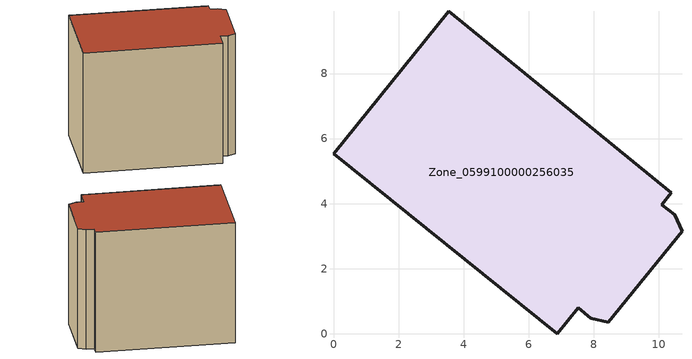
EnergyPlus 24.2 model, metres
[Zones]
Zone_0599100000256035
 floor ground (C_G): 10.09,3.97 10.48,3.65 10.71,3.15 8.45,0.36 7.92,0.48 7.52,0.8 6.87,0 0,5.53 3.55,9.91 10.38,4.34 z0
 wall outside (C_F): 3.55,9.91 0,5.53 6.87,0 7.52,0.8 7.92,0.48 8.45,0.36 10.71,3.15 10.48,3.65 10.09,3.97 10.38,4.34 3.55,9.91 z0:8.23
 roof outside (C_R): 10.38,4.34 3.55,9.91 0,5.53 6.87,0 7.52,0.8 7.92,0.48 8.45,0.36 10.71,3.15 10.48,3.65 10.09,3.97 z8.23
[BUILDING]
Pand.0599100000256035: North Axis=0; Terrain=City; Loads Convergence Tolerance Value=0.04; Temperature Convergence Tolerance Value=0.4; Solar Distribution=FullExterior; Maximum Number of Warmup Days=25; Minimum Number of Warmup Days=1
[Site:Location]
Rotterdam.The.Hague.AP_ZH_NLD Design_Conditions: Latitude=51.96; Longitude=4.45; Time Zone=1; Elevation=-4.5
[SITE:GROUNDTEMPERATURE:BUILDINGSURFACE]
18, 18, 18, 18, 18, 18, 18, 18, 18, 18, 18, 18
[MATERIAL] Thermal Absorptance=0.9; Solar Absorptance=0.7; Visible Absorptance=0.7
Name | Roughness | Thickness | Conductivity | Density | Specific Heat
G.TI.1946 | MediumSmooth | 0.15 | 1 | 540 | 1210
F.TI.1946 | Rough | 0.3 | 0.857143 | 1920 | 840
R.TI.1946 | MediumRough | 0.2 | 0.1 | 1500 | 1000
[CONSTRUCTION]
C_G: G.TI.1946
C_F: F.TI.1946
C_R: R.TI.1946
[ZONE]
Zone_0599100000256035: Type=1; Multiplier=1; Ceiling Height=Autocalculate; Volume=Autocalculate; Floor Area=autocalculate; Part of Total Floor Area=Yes
[ZONEINFILTRATION:DESIGNFLOWRATE]
Infil_Zone_0599100000256035: Zone or ZoneList or Space or SpaceList=Zone_0599100000256035; Schedule=AlwaysOn; Design Flow Rate Calculation Method=Flow/Area; Flow Rate per Floor Area=0.003; Constant Term Coefficient=1; Temperature Term Coefficient=0; Velocity Term Coefficient=0; Velocity Squared Term Coefficient=0
[HVACTEMPLATE:ZONE:IDEALLOADSAIRSYSTEM]
Zone_0599100000256035: Maximum Heating Supply Air Temperature=50; Minimum Cooling Supply Air Temperature=13; Maximum Heating Supply Air Humidity Ratio=0.0156; Minimum Cooling Supply Air Humidity Ratio=0.0077; Heating Limit=NoLimit; Cooling Limit=NoLimit; Dehumidification Control Type=ConstantSensibleHeatRatio; Cooling Sensible Heat Ratio=0.7; Dehumidification Setpoint=60; Humidification Control Type=None; Humidification Setpoint=30; Outdoor Air Method=None; Outdoor Air Flow Rate per Person=0.00944; Outdoor Air Flow Rate per Zone Floor Area=0; Outdoor Air Flow Rate per Zone=0; Demand Controlled Ventilation Type=None; Outdoor Air Economizer Type=NoEconomizer; Heat Recovery Type=None; Sensible Heat Recovery Effectiveness=0.7; Latent Heat Recovery Effectiveness=0.65
[ZONECONTROL:THERMOSTAT]
ThermostatControl_Zone_0599100000256035: Zone or ZoneList=Zone_0599100000256035; Control Type Schedule=DualSetpointControlType; Control 1=Thermostat_Zone_0599100000256035; Temperature Difference Between Cutout And Setpoint=0
[THERMOSTATSETPOINT:DUALSETPOINT]
Thermostat_Zone_0599100000256035: Heating Setpoint Temperature Schedule=HeatingSetpoint_Zone_0599100000256035; Cooling Setpoint Temperature Schedule=CoolingSetpoint_Zone_0599100000256035
[SCHEDULE:COMPACT]
HeatingSetpoint_Zone_0599100000256035: Through: 12/31, For: AllDays, Until: 24:00, 21
CoolingSetpoint_Zone_0599100000256035: Through: 12/31, For: AllDays, Until: 24:00, 24
DualSetpointControlType: Through: 12/31, For: AllDays, Until: 24:00, 4
AlwaysOn: Through: 12/31, For: AllDays, Until: 24:00, 1
